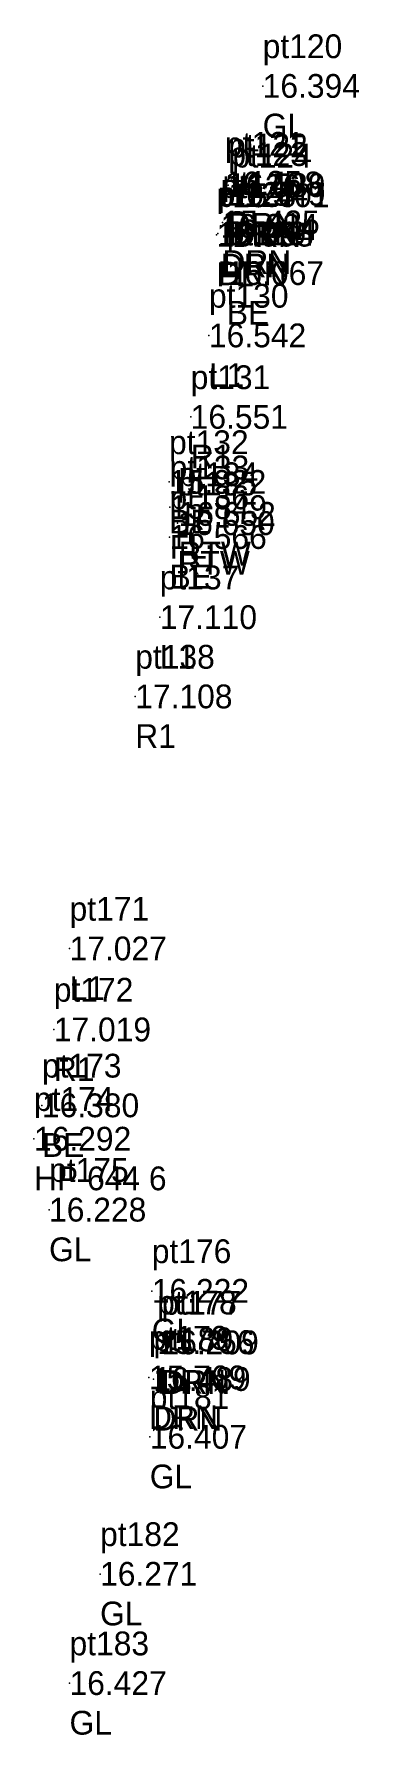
# Model space of a CAD drawing. Header units: metres. Extents: x 178081 to 737303, y 964681 to 975566.
# Drawn here: x 178177.07 to 178183.91, y 975512.2 to 975547.95 of the extents above; entities that cross this region are included whole.
import ezdxf

# ---------------------------------------------------------------- set-up
doc = ezdxf.new("R2010")
doc.units = ezdxf.units.M
doc.header["$MEASUREMENT"] = 0
doc.layers.add('SurveyPoint', color=4, linetype='Continuous', lineweight=0, true_color=0x00fffe)
doc.styles.get("Standard").update_dxf_attribs({"font": '', "height": 2.5})
doc.styles.get('Standard').set_extended_font_data('txt')

msp = doc.modelspace()

# ---------------------------------------------------------------- linework, layer by layer
at = {"layer": 'SurveyPoint'}
for p in [(178181.88, 975546.851, 16.394), (178181.086, 975544.8, 16.408), (178181.154, 975544.769, 16.539), (178181.157, 975544.589, 16.549), (178181.239, 975544.556, 15.401), (178181.034, 975543.985, 15.425), (178180.908, 975543.728, 15.995), (178180.936, 975543.75, 16.064), (178180.995, 975543.913, 16.084), (178181.125, 975542.921, 16.067), (178180.75, 975541.611, 16.542), (178180.366, 975539.899, 16.551), (178179.911, 975538.532, 15.922), (178179.924, 975538.002, 15.849), (178180.088, 975537.666, 16.65), (178180.111, 975537.859, 16.652), (178179.921, 975537.374, 16.566), (178179.716, 975535.69, 17.11), (178179.2, 975534.024, 17.108), (178177.819, 975528.727, 17.027), (178177.488, 975527.025, 17.019), (178177.238, 975525.43, 16.38), (178177.071, 975524.725, 16.292), (178177.388, 975523.234, 16.228), (178179.548, 975521.527, 16.222), (178179.661, 975520.454, 15.756), (178179.753, 975520.447, 16.209), (178179.489, 975519.711, 15.769), (178179.582, 975519.678, 16.489), (178179.506, 975518.46, 16.407), (178178.461, 975515.58, 16.271), (178177.818, 975513.284, 16.427)]:
    msp.add_point(p, dxfattribs=at)

# ---------------------------------------------------------------- texts
at = {"layer": 'SurveyPoint', "color": 7, "char_height": 0.5, "attachment_point": 4}
for s, insert, width in [('pt120\\P16.394\\PGL', (178181.88, 975546.851, 16.394), 3), ('pt121\\P16.408\\PGL', (178181.086, 975544.8, 16.408), 3), ('pt122\\P16.539\\PDRN', (178181.154, 975544.769, 16.539), 3), ('pt123\\P16.549\\PDRN', (178181.157, 975544.589, 16.549), 3), ('pt124\\P15.401\\PDRN', (178181.239, 975544.556, 15.401), 3), ('pt125\\P15.425\\PDRN', (178181.034, 975543.985, 15.425), 3), ('pt128\\P15.995\\PFL', (178180.908, 975543.728, 15.995), 3), ('pt127\\P16.064\\PDRN', (178180.936, 975543.75, 16.064), 3), ('pt126\\P16.084\\PDRN', (178180.995, 975543.913, 16.084), 3), ('pt129\\P16.067\\PBE', (178181.125, 975542.921, 16.067), 3), ('pt130\\P16.542\\PL1', (178180.75, 975541.611, 16.542), 3), ('pt131\\P16.551\\PR1', (178180.366, 975539.899, 16.551), 3), ('pt132\\P15.922\\PBE', (178179.911, 975538.532, 15.922), 3), ('pt133\\P15.849\\PFL', (178179.924, 975538.002, 15.849), 3), ('pt134\\P16.652\\PRTW ', (178180.111, 975537.859, 16.652), 3), ('pt135\\P16.650\\PRTW ', (178180.088, 975537.666, 16.65), 3), ('pt136\\P16.566\\PBE', (178179.921, 975537.374, 16.566), 3), ('pt137\\P17.110\\PL1', (178179.716, 975535.69, 17.11), 3), ('pt138\\P17.108\\PR1', (178179.2, 975534.024, 17.108), 3), ('pt171\\P17.027\\PL1', (178177.819, 975528.727, 17.027), 3), ('pt172\\P17.019\\PR1', (178177.488, 975527.025, 17.019), 3), ('pt173\\P16.380\\PBE', (178177.238, 975525.43, 16.38), 3), ('pt174\\P16.292\\PHP 644 6', (178177.071, 975524.725, 16.292), 4.5), ('pt175\\P16.228\\PGL', (178177.388, 975523.234, 16.228), 3), ('pt176\\P16.222\\PGL', (178179.548, 975521.527, 16.222), 3), ('pt178\\P15.756\\PDRN', (178179.661, 975520.454, 15.756), 3), ('pt177\\P16.209\\PDRN', (178179.753, 975520.447, 16.209), 3), ('pt179\\P15.769\\PDRN', (178179.489, 975519.711, 15.769), 3), ('pt180\\P16.489\\PDRN', (178179.582, 975519.678, 16.489), 3), ('pt181\\P16.407\\PGL', (178179.506, 975518.46, 16.407), 3), ('pt182\\P16.271\\PGL', (178178.461, 975515.58, 16.271), 3), ('pt183\\P16.427\\PGL', (178177.818, 975513.284, 16.427), 3)]:
    msp.add_mtext(s, dxfattribs=dict(at, insert=insert, width=width))

doc.saveas('drawing.dxf')
